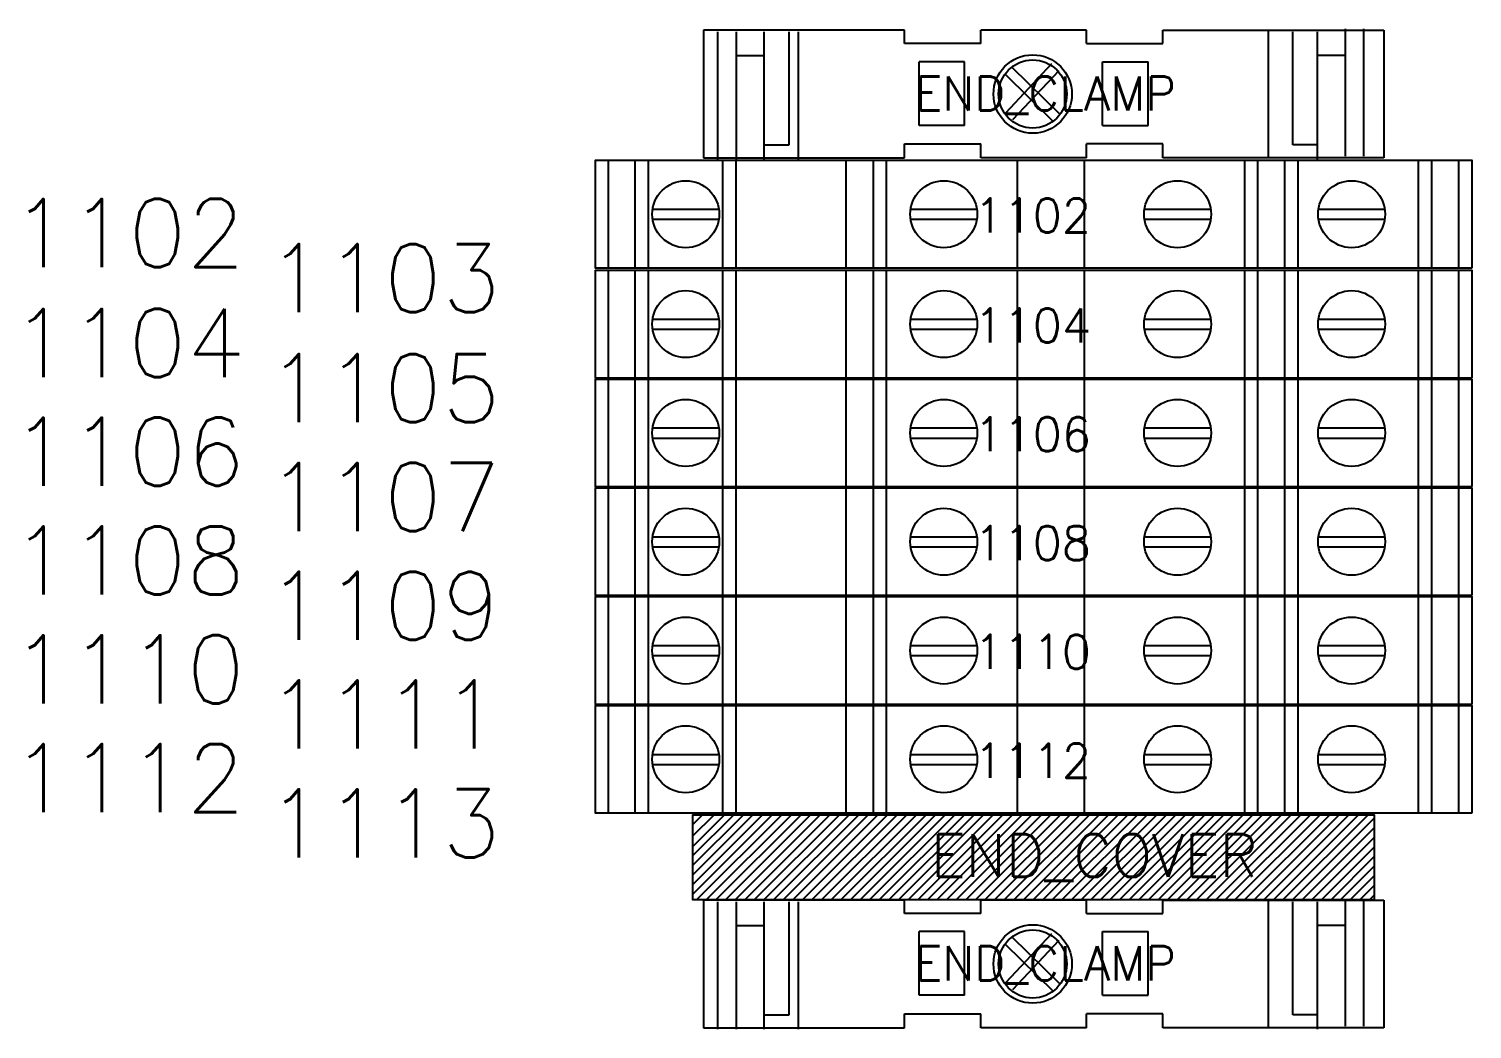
# Model space of a CAD drawing. Header units: inches. Extents: x 0 to 34.2, y 0 to 22.
# Drawn here: x 22.926 to 27.162, y 15.507 to 18.442 of the extents above; entities that cross this region are included whole.
import ezdxf
from ezdxf.enums import TextEntityAlignment as Align

# ---------------------------------------------------------------- set-up
doc = ezdxf.new("R2010")
doc.units = ezdxf.units.IN
doc.header["$MEASUREMENT"] = 0
doc.set_wipeout_variables(frame=1)
for name, color, linetype in [('PSYMS', 7, 'Continuous'), ('PTERM', 4, 'Continuous'), ('PWIRE', 84, 'Continuous')]:
    doc.layers.add(name, color=color, linetype=linetype)
doc.styles.add('WD', font='romans.shx', dxfattribs={"height": 0.185})

# ---------------------------------------------------------------- blocks, each defined once
blk = doc.blocks.new('E_NS35N')
at = {"style": 'WD', "flags": 1}
for tag, height, p in [('INST', 0.125, (-0.0107, 0.4749)), ('LOC', 0.125, (-0.0107, 0.2983)), ('P_TAGSTRIP', 0.125, (-0.0107, 0.1218)), ('MFG', 0.05, (0.0343, -0.4763)), ('CAT', 0.05, (0.0343, -0.5478)), ('WDBLKNAM', 0.05, (0.0343, -0.6193)), ('FP', 0.05, (0.0343, -0.6908)), ('FPT', 0.05, (0.1754, -0.6908)), ('ASSYCODE', 0.05, (0.0343, -0.7892))]:
    blk.add_attdef(tag, text='', height=height, dxfattribs=at).set_placement(p, align=Align.CENTER)
at = {"style": 'WD', "width": 0.8}
blk.add_attdef('WIRENOL', text='', height=0.1, dxfattribs=at).set_placement((-1.0026, -0.1198), align=Align.MIDDLE_RIGHT)
blk.add_attdef('WIRENOR', text='', height=0.1, dxfattribs=at).set_placement((1.0594, -0.1198), align=Align.MIDDLE_LEFT)
at = {"style": 'WD', "flags": 1}
blk.add_attdef('TERMDESCL', text='', height=0.05, dxfattribs=at).set_placement((-1.0001, -0.2348), align=Align.MIDDLE_RIGHT)
blk.add_attdef('TERMDESCR', text='', height=0.05, dxfattribs=at).set_placement((1.0593, -0.2348), align=Align.MIDDLE_LEFT)
blk.add_wipeout([(-0.9692, 0), (-0.3791, 0), (-0.3791, -0.039), (-0.1549, -0.039), (-0.1549, 0), (0.1549, 0), (0.1549, -0.039), (0.3791, -0.039), (0.3791, 0), (1.0277, 0), (1.0277, -0.374), (0.3791, -0.374), (0.3791, -0.3335), (0.1549, -0.3335), (0.1549, -0.374), (-0.1549, -0.374), (-0.1549, -0.3335), (-0.3791, -0.3335), (-0.3791, -0.374), (-0.9692, -0.374)])
blk.add_wipeout([(-0.9692, 0), (-0.3791, 0), (-0.3791, -0.039), (-0.1549, -0.039), (-0.1549, 0), (0.1549, 0), (0.1549, -0.039), (0.3791, -0.039), (0.3791, 0), (1.0277, 0), (1.0277, -0.374), (0.3791, -0.374), (0.3791, -0.3335), (0.1549, -0.3335), (0.1549, -0.374), (-0.1549, -0.374), (-0.1549, -0.3335), (-0.3791, -0.3335), (-0.3791, -0.374), (-0.9692, -0.374)])
for p, q in [((-0.3791, 0), (-0.9692, 0)), ((-0.9692, 0), (-0.9692, -0.374)), ((-0.3791, -0.039), (-0.3791, 0)), ((-0.1549, -0.039), (-0.1549, 0)), ((0.1549, 0), (-0.1549, 0)), ((0.3791, 0), (1.0277, 0)), ((0.3791, -0.039), (0.3791, 0)), ((0.3791, 0), (0.688, 0)), ((0.688, 0), (0.688, -0.374)), ((0.915, -0.3698), (0.915, 0.0042)), ((0.9696, -0.3698), (0.9696, 0.0042)), ((1.0277, 0), (1.0277, -0.374)), ((-0.9268, -0.3782), (-0.9268, -0.0042)), ((-0.8721, -0.3782), (-0.8721, -0.0042)), ((-0.7907, -0.3782), (-0.7907, -0.0042)), ((-0.7175, -0.3364), (-0.7175, -0.0042)), ((-0.6897, -0.3782), (-0.6897, -0.0042)), ((-0.1549, -0.039), (-0.3791, -0.039)), ((0.1549, -0.039), (0.3791, -0.039)), ((0.7604, -0.3364), (0.7604, -0.0042)), ((0.8336, -0.3782), (0.8336, -0.0042)), ((-0.8721, -0.0742), (-0.7907, -0.0742)), ((0.915, -0.0742), (0.8336, -0.0742)), ((-0.2026, -0.0921), (-0.3361, -0.0921)), ((-0.3361, -0.2789), (-0.3361, -0.0921)), ((-0.2026, -0.2789), (-0.2026, -0.0921)), ((-0.0817, -0.2418), (0.0537, -0.0978)), ((-0.0636, -0.1077), (0.0776, -0.2466)), ((-0.0606, -0.2619), (0.0751, -0.1176)), ((0.2026, -0.0921), (0.3361, -0.0921)), ((0.2026, -0.2789), (0.2026, -0.0921)), ((0.3361, -0.2789), (0.3361, -0.0921)), ((-0.0839, -0.1287), (0.057, -0.2672)), ((-0.2026, -0.2789), (-0.3361, -0.2789)), ((0.2026, -0.2789), (0.3361, -0.2789)), ((-0.7907, -0.3364), (-0.7175, -0.3364)), ((-0.3791, -0.374), (-0.3791, -0.3335)), ((-0.3791, -0.3335), (-0.1549, -0.3335)), ((-0.1549, -0.374), (-0.1549, -0.3335)), ((0.3791, -0.3335), (0.1549, -0.3335)), ((0.3791, -0.374), (0.3791, -0.3335)), ((0.8336, -0.3364), (0.7604, -0.3364)), ((-0.9692, -0.374), (-0.3791, -0.374)), ((0.1549, -0.374), (-0.1549, -0.374)), ((1.0277, -0.374), (0.3791, -0.374)), ((0.688, -0.374), (0.3791, -0.374))]:
    blk.add_line(p, q)
for points in [[(0.1549, -0.039), (0.1549, 0)], [(0.1549, -0.374), (0.1549, -0.3335)]]:
    blk.add_lwpolyline(points)
for radius in [0.115, 0.1]:
    blk.add_circle((-0.0027, -0.187), radius)
at = {"style": 'WD'}
for tag in ['WIRENO', 'TERM']:
    blk.add_attdef(tag, text='', height=0.1, dxfattribs=at).set_placement((0.0343, -0.1851), align=Align.MIDDLE_CENTER)
blk = doc.blocks.new('wd_default_02terminal')
at = {"style": 'WD', "flags": 1}
for tag, height, p in [('INST', 0.125, (0.0076, 0.4214)), ('LOC', 0.125, (0.0076, 0.2448)), ('P_TAGSTRIP', 0.125, (0.0076, 0.0683)), ('CAT', 0.05, (0.0052, -0.4504)), ('WDBLKNAM', 0.05, (0.0052, -0.5219)), ('FP', 0.05, (0.0052, -0.5934)), ('FPT', 0.05, (0.1463, -0.5934)), ('ASSYCODE', 0.05, (0.0052, -0.6748))]:
    blk.add_attdef(tag, text='', height=height, dxfattribs=at).set_placement(p, align=Align.CENTER)
at = {"style": 'WD', "width": 0.8}
for tag, p in [('WIRENOL', (-1.3147, -0.2124)), ('L02WIRENOL', (-1.3147, -0.3451))]:
    blk.add_attdef(tag, text='', height=0.1, dxfattribs=at).set_placement(p, align=Align.MIDDLE_RIGHT)
for tag, p in [('WIRENOR', (1.3301, -0.2124)), ('L02WIRENOR', (1.3301, -0.3451))]:
    blk.add_attdef(tag, text='', height=0.1, dxfattribs=at).set_placement(p, align=Align.MIDDLE_LEFT)
at = {"style": 'WD', "flags": 1}
for tag, p in [('L01PINL', (-0.882, -0.3761)), ('L02PINL', (-0.882, -0.4415))]:
    blk.add_attdef(tag, text='', height=0.05, dxfattribs=at).set_placement(p, align=Align.MIDDLE_RIGHT)
blk.add_attdef('L02TERM', text='', height=0.1, dxfattribs=at).set_placement((0, -0.4091), align=Align.MIDDLE_CENTER)
for tag, p in [('L01PINR', (0.8974, -0.3761)), ('L02PINR', (0.8974, -0.4415))]:
    blk.add_attdef(tag, text='', height=0.05, dxfattribs=at).set_placement(p, align=Align.MIDDLE_LEFT)
at = {"linetype": 'Continuous'}
blk.add_wipeout([(1.2871, -0.3144), (1.2871, 0), (-1.2871, 0), (-1.2871, -0.3144), (0.1489, -0.3144)], dxfattribs=at)
for p, q in [((-1.2478, -0.3144), (-1.2478, 0)), ((-1.1692, -0.3144), (-1.1692, 0)), ((-1.1299, -0.3144), (-1.1299, 0)), ((-0.9125, -0.3144), (-0.9125, 0)), ((-0.8732, -0.3144), (-0.8732, 0)), ((-0.5498, -0.3144), (-0.5498, 0)), ((-0.4712, 0), (-0.4712, -0.3144)), ((-0.4319, -0.3144), (-0.4319, 0)), ((-0.0476, -0.3144), (-0.0476, 0)), ((0.1489, -0.3144), (0.1489, 0)), ((0.619, 0), (0.619, -0.3144)), ((0.6583, -0.3144), (0.6583, 0)), ((0.7369, -0.3144), (0.7369, 0)), ((0.7762, -0.3144), (0.7762, 0)), ((1.1299, -0.3144), (1.1299, 0)), ((1.1692, -0.3144), (1.1692, 0)), ((1.2478, -0.3144), (1.2478, 0)), ((-1.1181, -0.1427), (-0.9236, -0.1427)), ((-0.3608, -0.1427), (-0.1666, -0.1427)), ((0.3254, -0.1427), (0.5199, -0.1427)), ((0.8363, -0.1427), (1.0308, -0.1427)), ((-1.1181, -0.1721), (-0.9236, -0.1721)), ((-0.3608, -0.1721), (-0.1666, -0.1721)), ((0.3254, -0.1721), (0.5199, -0.1721)), ((0.8363, -0.1721), (1.0308, -0.1721))]:
    blk.add_line(p, q, dxfattribs=at)
blk.add_lwpolyline([(1.2871, -0.3144), (1.2871, 0), (-1.2871, 0), (-1.2871, -0.3144), (0.1489, -0.3144)], close=True, dxfattribs=at)
for centre in [(-1.021, -0.1572), (-0.2637, -0.1572), (0.4225, -0.1572), (0.9334, -0.1572)]:
    blk.add_circle(centre, 0.0983, dxfattribs=at)
at = {"style": 'WD'}
for tag in ['WIRENO', 'TERM']:
    blk.add_attdef(tag, text='', height=0.1, dxfattribs=at).set_placement((-0.0029, -0.1611), align=Align.MIDDLE_CENTER)
at = {"style": 'WD', "flags": 1}
blk.add_attdef('MFG', text='', height=0.05, dxfattribs=at).set_placement((0.0052, -0.3789), align=Align.CENTER)
blk = doc.blocks.new('wd_default_accessory')
at = {"style": 'WD', "flags": 1}
for tag, p in [('INST', (0, 0.4898)), ('LOC', (0, 0.3023)), ('P_TAGSTRIP', (0, 0.1148))]:
    blk.add_attdef(tag, text='', height=0.125, dxfattribs=at).set_placement(p, align=Align.MIDDLE_CENTER)
at = {"style": 'WD'}
blk.add_attdef('TERM', text='', height=0.125, dxfattribs=at).set_placement((-1.0446, -0.1822), align=Align.RIGHT)
blk.add_wipeout([(1, -0.25), (-1, -0.25), (-1, 0), (1, 0)])
for p, q in [((-0.9608, -0.25), (-0.7108, 0)), ((-0.9326, -0.25), (-0.6826, 0)), ((-0.9044, -0.25), (-0.6544, 0)), ((-0.8762, -0.25), (-0.6262, 0)), ((-0.848, -0.25), (-0.598, 0)), ((-0.8198, -0.25), (-0.5698, 0)), ((-0.7915, -0.25), (-0.5415, 0)), ((-0.7633, -0.25), (-0.5133, 0)), ((-0.7351, -0.25), (-0.4851, 0)), ((-0.7069, -0.25), (-0.4569, 0)), ((-0.6787, -0.25), (-0.4287, 0)), ((-0.6505, -0.25), (-0.4005, 0)), ((-0.6223, -0.25), (-0.3723, 0)), ((-0.5941, -0.25), (-0.3441, 0)), ((-0.5658, -0.25), (-0.3158, 0)), ((-0.5376, -0.25), (-0.2876, 0)), ((-0.5094, -0.25), (-0.2594, 0)), ((-0.453, -0.25), (-0.203, 0)), ((-0.3684, -0.25), (-0.1184, 0)), ((-0.3402, -0.25), (-0.0902, 0)), ((-0.2837, -0.25), (-0.0337, 0)), ((-0.2555, -0.25), (-0.0055, 0)), ((-0.1991, -0.25), (0.0509, 0)), ((-0.1709, -0.25), (0.0791, 0)), ((-0.1427, -0.25), (0.1073, 0)), ((-0.0863, -0.25), (0.1637, 0)), ((-0.058, -0.25), (0.192, 0)), ((-0.0298, -0.25), (0.2202, 0)), ((-0.0016, -0.25), (0.2484, 0)), ((0.0548, -0.25), (0.3048, 0)), ((0.083, -0.25), (0.333, 0)), ((0.1112, -0.25), (0.3612, 0)), ((0.1394, -0.25), (0.3902, 0.0008)), ((0.3933, -0.25), (0.6433, 0)), ((0.4216, -0.25), (0.6716, 0)), ((0.4498, -0.25), (0.6998, 0)), ((0.5062, -0.25), (0.7562, 0)), ((0.5626, -0.25), (0.8126, 0)), ((0.5908, -0.25), (0.8408, 0)), ((0.619, -0.25), (0.869, 0)), ((0.6755, -0.25), (0.9255, 0)), ((0.7319, -0.25), (0.9819, 0)), ((-1, -0.0621), (-0.9379, 0)), ((-1, -0.0282), (-0.9718, 0)), ((-1, -0.1199), (-0.8801, 0)), ((-1, -0.1481), (-0.8519, 0)), ((-1, -0.1763), (-0.8237, 0)), ((-1, -0.2046), (-0.7954, 0)), ((-1, -0.2328), (-0.7672, 0)), ((-1, -0.0926), (-0.9074, 0)), ((-0.989, -0.25), (-0.739, 0)), ((-0.4812, -0.25), (-0.2312, 0)), ((-0.4248, -0.25), (-0.1748, 0)), ((-0.3966, -0.25), (-0.1466, 0)), ((-0.3119, -0.25), (-0.0619, 0)), ((-0.2273, -0.25), (0.0227, 0)), ((-0.1145, -0.25), (0.1355, 0)), ((0.0266, -0.25), (0.2766, 0)), ((0.1677, -0.25), (0.4177, 0)), ((0.1959, -0.25), (0.4459, 0)), ((0.2241, -0.25), (0.4741, 0)), ((0.2523, -0.25), (0.5023, 0)), ((0.2805, -0.25), (0.5305, 0)), ((0.3087, -0.25), (0.5587, 0)), ((0.3369, -0.25), (0.5869, 0)), ((0.3651, -0.25), (0.6151, 0)), ((0.478, -0.25), (0.728, 0)), ((0.5344, -0.25), (0.7844, 0)), ((0.6472, -0.25), (0.8972, 0)), ((0.7037, -0.25), (0.9537, 0)), ((0.7601, -0.25), (1, -0.0101)), ((0.7883, -0.25), (1, -0.0383)), ((0.8165, -0.25), (1, -0.0665)), ((0.8447, -0.25), (1, -0.0947)), ((0.8729, -0.25), (1, -0.1229)), ((0.9012, -0.25), (1, -0.1512)), ((0.9294, -0.25), (1, -0.1794)), ((0.9576, -0.25), (1, -0.2076)), ((0.9858, -0.25), (1, -0.2358))]:
    blk.add_line(p, q)
blk.add_lwpolyline([(1, -0.25), (-1, -0.25), (-1, 0), (1, 0)], close=True)
at = {"style": 'WD', "flags": 1}
for tag, p in [('MFG', (-0.625, -0.0625)), ('WDBLKNAM', (0.5625, -0.0625)), ('CAT', (-0.625, -0.125)), ('FPT', (0.5625, -0.125)), ('ASSYCODE', (-0.625, -0.1875)), ('FP', (0.5625, -0.1875))]:
    blk.add_attdef(tag, text='', height=0.01, dxfattribs=at).set_placement(p, align=Align.MIDDLE_CENTER)

msp = doc.modelspace()

# ---------------------------------------------------------------- block references
at = {"layer": 'PSYMS'}
ref = msp.add_blockref('E_NS35N', (25.875, 18.4375), dxfattribs=at)
ref.add_attrib('TERM', 'END_CLAMP', dxfattribs={"layer": 'PTERM', "height": 0.1, "style": 'WD'}).set_placement((25.9093, 18.2524), align=Align.MIDDLE_CENTER)

# ---------------------------------------------------------------- next in the draw order: block references
ref = msp.add_blockref('wd_default_02terminal', (25.875, 18.0551), dxfattribs=at)
ref.add_attrib('WIRENO', '1102', dxfattribs={"layer": 'PWIRE', "height": 0.1, "style": 'WD'}).set_placement((25.8721, 17.8941), align=Align.MIDDLE_CENTER)
ref.add_attrib('WIRENOL', '1102', dxfattribs={"layer": 'PWIRE', "height": 0.2, "style": 'WD'}).set_placement((23.5603, 17.8427), align=Align.MIDDLE_RIGHT)
ref.add_attrib('L02WIRENOL', '1103', dxfattribs={"layer": '0', "height": 0.2, "style": 'WD'}).set_placement((24.3103, 17.71), align=Align.MIDDLE_RIGHT)

# ---------------------------------------------------------------- next in the draw order: block references
ref = msp.add_blockref('wd_default_02terminal', (25.875, 17.7325), dxfattribs=at)
ref.add_attrib('WIRENO', '1104', dxfattribs={"layer": 'PWIRE', "height": 0.1, "style": 'WD'}).set_placement((25.8721, 17.5715), align=Align.MIDDLE_CENTER)
ref.add_attrib('WIRENOL', '1104', dxfattribs={"layer": 'PWIRE', "height": 0.2, "style": 'WD'}).set_placement((23.5603, 17.5201), align=Align.MIDDLE_RIGHT)
ref.add_attrib('L02WIRENOL', '1105', dxfattribs={"layer": '0', "height": 0.2, "style": 'WD'}).set_placement((24.3103, 17.3874), align=Align.MIDDLE_RIGHT)

# ---------------------------------------------------------------- next in the draw order: block references
ref = msp.add_blockref('wd_default_02terminal', (25.875, 17.4133), dxfattribs=at)
ref.add_attrib('WIRENO', '1106', dxfattribs={"layer": 'PWIRE', "height": 0.1, "style": 'WD'}).set_placement((25.8721, 17.2522), align=Align.MIDDLE_CENTER)
ref.add_attrib('WIRENOL', '1106', dxfattribs={"layer": 'PWIRE', "height": 0.2, "style": 'WD'}).set_placement((23.5603, 17.2009), align=Align.MIDDLE_RIGHT)
ref.add_attrib('L02WIRENOL', '1107', dxfattribs={"layer": '0', "height": 0.2, "style": 'WD'}).set_placement((24.3103, 17.0682), align=Align.MIDDLE_RIGHT)

# ---------------------------------------------------------------- next in the draw order: block references
ref = msp.add_blockref('wd_default_02terminal', (25.875, 17.0941), dxfattribs=at)
ref.add_attrib('WIRENO', '1108', dxfattribs={"layer": 'PWIRE', "height": 0.1, "style": 'WD'}).set_placement((25.8721, 16.933), align=Align.MIDDLE_CENTER)
ref.add_attrib('WIRENOL', '1108', dxfattribs={"layer": 'PWIRE', "height": 0.2, "style": 'WD'}).set_placement((23.5603, 16.8817), align=Align.MIDDLE_RIGHT)
ref.add_attrib('L02WIRENOL', '1109', dxfattribs={"layer": '0', "height": 0.2, "style": 'WD'}).set_placement((24.3103, 16.749), align=Align.MIDDLE_RIGHT)

# ---------------------------------------------------------------- next in the draw order: block references
ref = msp.add_blockref('wd_default_02terminal', (25.875, 16.7749), dxfattribs=at)
ref.add_attrib('WIRENO', '1110', dxfattribs={"layer": 'PWIRE', "height": 0.1, "style": 'WD'}).set_placement((25.8721, 16.6138), align=Align.MIDDLE_CENTER)
ref.add_attrib('WIRENOL', '1110', dxfattribs={"layer": 'PWIRE', "height": 0.2, "style": 'WD'}).set_placement((23.5603, 16.5624), align=Align.MIDDLE_RIGHT)
ref.add_attrib('L02WIRENOL', '1111', dxfattribs={"layer": '0', "height": 0.2, "style": 'WD'}).set_placement((24.3103, 16.4297), align=Align.MIDDLE_RIGHT)

# ---------------------------------------------------------------- next in the draw order: block references
ref = msp.add_blockref('wd_default_02terminal', (25.875, 16.4556), dxfattribs=at)
ref.add_attrib('WIRENO', '1112', dxfattribs={"layer": 'PWIRE', "height": 0.1, "style": 'WD'}).set_placement((25.8721, 16.2945), align=Align.MIDDLE_CENTER)
ref.add_attrib('WIRENOL', '1112', dxfattribs={"layer": 'PWIRE', "height": 0.2, "style": 'WD'}).set_placement((23.5603, 16.2432), align=Align.MIDDLE_RIGHT)
ref.add_attrib('L02WIRENOL', '1113', dxfattribs={"layer": '0', "height": 0.2, "style": 'WD'}).set_placement((24.3103, 16.1105), align=Align.MIDDLE_RIGHT)

# ---------------------------------------------------------------- next in the draw order: block references
ref = msp.add_blockref('wd_default_accessory', (25.875, 16.1357), dxfattribs=at)
ref.add_attrib('TERM', 'END_COVER', dxfattribs={"layer": 'PTERM', "height": 0.125, "style": 'WD'}).set_placement((26.5327, 15.9535), align=Align.RIGHT)

# ---------------------------------------------------------------- next in the draw order: block references
ref = msp.add_blockref('E_NS35N', (25.875, 15.8849), dxfattribs=at)
ref.add_attrib('TERM', 'END_CLAMP', dxfattribs={"layer": 'PTERM', "height": 0.1, "style": 'WD'}).set_placement((25.9093, 15.6999), align=Align.MIDDLE_CENTER)

doc.saveas('drawing.dxf')
